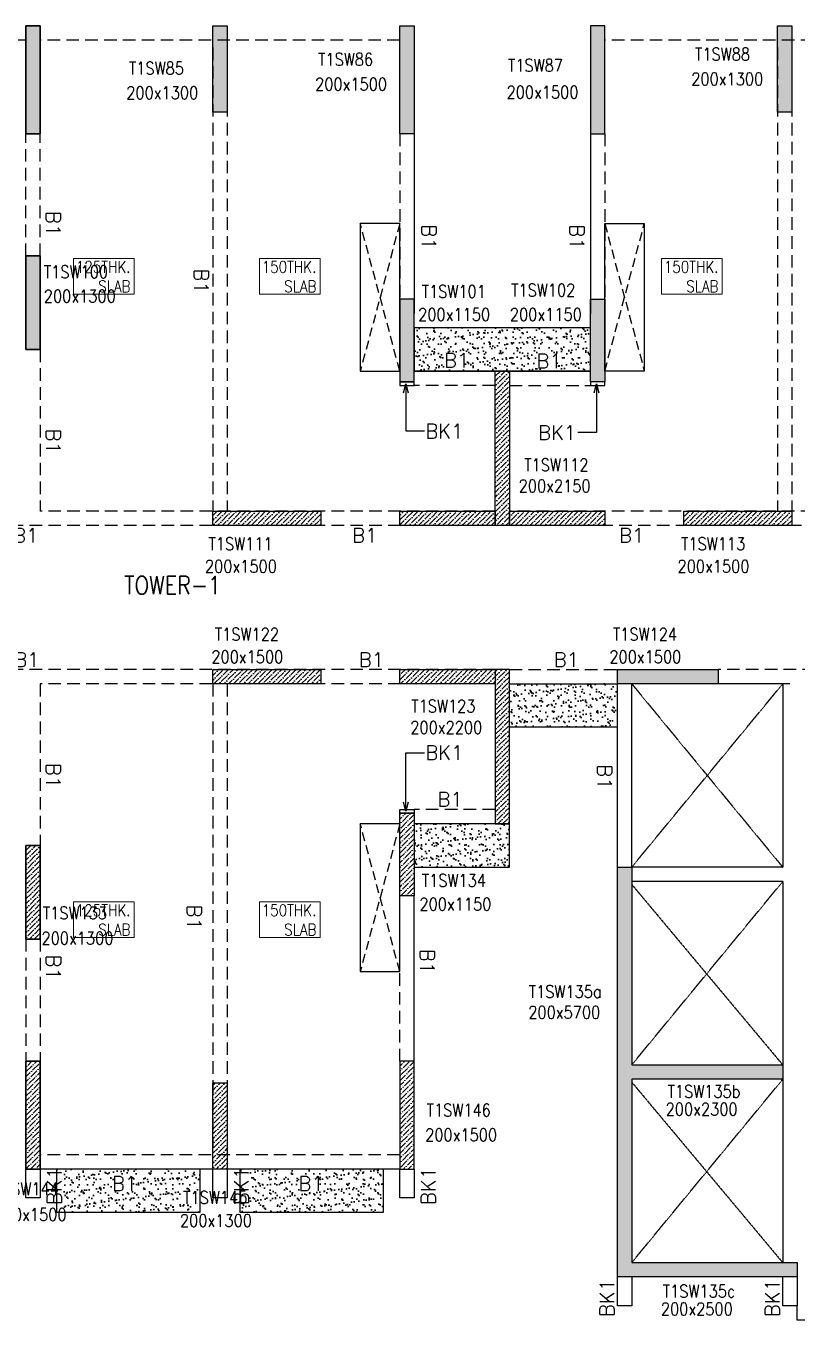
# Model space of a CAD drawing. Header units: millimetres. Extents: x 1078357 to 2594950, y -5122486 to -4636555.
# Drawn here: x 2341123 to 2351848, y -4665825 to -4647825 of the extents above; entities that cross this region are included whole.
import ezdxf

# ---------------------------------------------------------------- set-up
doc = ezdxf.new("R2010")
doc.units = ezdxf.units.MM
for name, pattern in [('CONTINOUS', [0]), ('HIDDEN', [0.375, 0.25, -0.125]), ('New Retail block$0$CONTINOUS', [0])]:
    doc.linetypes.add(name, pattern=pattern)
doc.layers.get('0').update_dxf_attribs({"lineweight": 0})
for name, color, linetype, lineweight in [('A-_ANOTDIMA_D-', 6, 'Continuous', 13), ('COL. NO.', 30, 'Continuous', 25), ('COL. SIZE', 7, 'Continuous', 25), ('HATCH', 8, 'Continuous', 30), ('SLAB THK.', 6, 'Continuous', 0)]:
    doc.layers.add(name, color=color, linetype=linetype, lineweight=lineweight)
for name, color, linetype in [('DROP SLAB', 8, 'Continuous'), ('NON STR. RCC WALL', 6, 'Continuous'), ('S-BEAM', 3, 'HIDDEN'), ('S-BEAM NO.', 6, 'Continuous'), ('S-COLUM_STOP', 12, 'Continuous'), ('S-COLUMN', 1, 'Continuous'), ('S-CUTOUT', 8, 'HIDDEN'), ('S-SLAB-PROJECTION', 54, 'New Retail block$0$CONTINOUS'), ('TEXT', 7, 'Continuous')]:
    doc.layers.add(name, color=color, linetype=linetype)
doc.styles.add('Roman', font='romans')
doc.styles.add('ROMANS', font='romans.shx', dxfattribs={"width": 0.85})
doc.dimstyles.new('HARESH', dxfattribs={"dimtxt": 150, "dimasz": 75, "dimexe": 0, "dimexo": 0, "dimgap": 25, "dimtad": 1, "dimdec": 0, "dimdsep": 46, "dimtxsty": 'Roman', "dimblk": 'OBLIQUE', "dimcen": 225, "dimdle": 25, "dimclrd": 2, "dimclre": 2, "dimclrt": 7, "dimadec": 8, "dimazin": 1, "dimtfac": 1, "dimtdec": 0, "dimtmove": 0, "dimatfit": 0, "dimfxl": 1, "dimlwd": -1, "dimlwe": -1, "dimarcsym": 0})
pattern_1 = [(45, (3275453.18, -9394779.674), (25.25697034, 92.60889125), [119.0625, -23.8125, 0, -23.8125])]
pattern_2 = [(45, (3275553.18, -9394779.674), (25.25697034, 92.60889125), [119.0625, -23.8125, 0, -23.8125])]
pattern_3 = [(45, (3238950.164, -9363849.92), (25.25697034, 92.60889125), [119.0625, -23.8125, 0, -23.8125])]

# ---------------------------------------------------------------- blocks, each defined once
blk = doc.blocks.new('_Oblique')
at = {"color": 0, "linetype": 'ByBlock', "lineweight": -2}
blk.add_line((-0.5, -0.5), (0.5, 0.5), dxfattribs=at)
blk = doc.blocks.new('G$CD63B60BD')
at = {"layer": 'COL. NO.', "linetype": 'Continuous', "style": 'ROMANS', "width": 0.85}
for s, p in [('T1SW86', (61839, 15347, -320)), ('T1SW88', (67080, 15420, -320)), ('T1SW85', (59208, 15224, -320)), ('T1SW87', (64479, 15264, -320)), ('T1SW100', (58025, 12391, -320)), ('T1SW101', (63279, 12120, -320)), ('T1SW102', (64523, 12138, -320)), ('T1SW112', (64706, 9707, -320)), ('T1SW111', (60314, 8609, -320)), ('T1SW113', (66886, 8609, -320)), ('T1SW122', (60403, 7351, -320)), ('T1SW124', (65938, 7351, -320)), ('T1SW123', (63135, 6352, -320)), ('T1SW134', (63281, 3927, -320)), ('T1SW133', (58011, 3475, -320)), ('T1SW135a', (64768, 2381, -641)), ('T1SW135b', (66699, 993, -320)), ('T1SW146', (63348, 733, -320)), ('T1SW144', (57341, -360, -320)), ('T1SW145', (59962, -482, -320)), ('T1SW135c', (66632, -1785, -320))]:
    blk.add_text(s, height=175, dxfattribs=at).set_placement(p)
at = {"layer": 'COL. SIZE', "linetype": 'Continuous', "style": 'ROMANS', "width": 0.85}
for s, p in [('200x1500', (61797, 15001, -320)), ('200x1300', (67028, 15074, -320)), ('200x1300', (59171, 14883, -320)), ('200x1500', (64459, 14890, -320)), ('200x1300', (58024, 12054, -320)), ('200x1150', (63230, 11799, -320)), ('200x1150', (64505, 11799, -320)), ('200x2150', (64628, 9413, -320)), ('200x1500', (60265, 8296, -320)), ('200x1500', (66837, 8296, -320)), ('200x1500', (60354, 7037, -320)), ('200x1500', (65889, 7037, -320)), ('200x2200', (63121, 6056, -320)), ('200x1150', (63248, 3599, -320)), ('200x1300', (57992, 3123, -320)), ('200x5700', (64762, 2093, -641)), ('200x2300', (66672, 745, -320)), ('200x1500', (63327, 388, -320)), ('200x1500', (57340, -720, -320)), ('200x1300', (59918, -804, -320)), ('200x2500', (66605, -2033, -320))]:
    blk.add_text(s, height=175, dxfattribs=at).set_placement(p)

msp = doc.modelspace()

# ---------------------------------------------------------------- hatches: boundary and pattern name
at = {"ltscale": 700}
h = msp.add_hatch(dxfattribs=at)
h.set_pattern_fill('ANSI36', color=8, scale=15)
h.set_pattern_definition(pattern_3)
h.paths.add_polyline_path([(2346322.7, -4658775.2), (2346522.7, -4658775.2), (2346522.7, -4659925.2), (2346322.7, -4659925.2)])
h = msp.add_hatch(dxfattribs=at)
h.set_pattern_fill('ANSI36', color=8, scale=15)
h.set_pattern_definition(pattern_3)
h.paths.add_polyline_path([(2341122.7, -4663725.2), (2341322.7, -4663725.2), (2341322.7, -4662225.1), (2341122.7, -4662225.1)])
h = msp.add_hatch(dxfattribs=at)
h.set_pattern_fill('ANSI36', color=8, scale=15)
h.set_pattern_definition(pattern_3)
h.paths.add_polyline_path([(2341322.7, -4663725.2), (2341122.7, -4663725.2), (2341122.7, -4662225.1), (2341322.7, -4662225.1)])
h = msp.add_hatch(dxfattribs=at)
h.set_pattern_fill('ANSI36', color=8, scale=15)
h.set_pattern_definition(pattern_3)
h.paths.add_polyline_path([(2346322.7, -4663725.2), (2346522.7, -4663725.2), (2346522.7, -4662225.1), (2346322.7, -4662225.1)])
at = {"layer": 'HATCH'}
h = msp.add_hatch(dxfattribs=at)
h.set_pattern_fill('AR-SAND', color=8, scale=3, angle=179.97015)
h.set_pattern_definition([(37.4701541, (-1701385.51, 14023764.33), (-4.72361136, 146.8264517), [0, -115.824, 0, -129.54, 0, -123.825]), (7.4701541, (-1701385.5, 14023764.33), (134.9689868, 214.9772528), [0, -62.484, 0, -104.394, 0, -40.005]), (327.4701541, (-1701479.23, 14023764.38), (237.2979035, 0.3075449), [0, -38.1, 0, -137.16, 0, -179.07]), (317.4701541, (-1701479.23, 14023764.38), (229.1017424, 66.759465), [0, -19.05, 0, -89.916, 0, -102.87])])
h.paths.add_polyline_path([(2348972.7, -4652025.1), (2346522.7, -4652025.1), (2346522.7, -4652625.1), (2348972.7, -4652625.1)])
h = msp.add_hatch(dxfattribs=at)
h.set_pattern_fill('AR-SAND', color=8, scale=3, angle=179.97015)
h.set_pattern_definition([(37.4701541, (-1694335.5, 14025714.22), (-4.72361136, 146.8264517), [0, -115.824, 0, -129.54, 0, -123.825]), (7.4701541, (-1694335.5, 14025714.22), (134.9689868, 214.9772528), [0, -62.484, 0, -104.394, 0, -40.005]), (327.4701541, (-1694429.22, 14025714.27), (237.2979035, 0.3075449), [0, -38.1, 0, -137.16, 0, -179.07]), (317.4701541, (-1694429.22, 14025714.27), (229.1017424, 66.759465), [0, -19.05, 0, -89.916, 0, -102.87])])
h.paths.add_polyline_path([(2349347.7, -4656975), (2347847.8, -4656975), (2347847.8, -4657575.2), (2349347.7, -4657575.2)])
h = msp.add_hatch(dxfattribs=at)
h.set_pattern_fill('AR-SAND', color=8, scale=3, angle=179.97015)
h.set_pattern_definition([(37.4701541, (-1706685.51, 14023764.3), (-4.72361136, 146.8264517), [0, -115.824, 0, -129.54, 0, -123.825]), (7.4701541, (-1706685.51, 14023764.3), (134.9689868, 214.9772528), [0, -62.484, 0, -104.394, 0, -40.005]), (327.4701541, (-1706779.24, 14023764.35), (237.2979035, 0.3075449), [0, -38.1, 0, -137.16, 0, -179.07]), (317.4701541, (-1706779.24, 14023764.35), (229.1017424, 66.759465), [0, -19.05, 0, -89.916, 0, -102.87])])
h.paths.add_polyline_path([(2347847.7, -4658925.1), (2346522.7, -4658925.1), (2346522.7, -4659525.1), (2347847.7, -4659525.1)])
h = msp.add_hatch(dxfattribs=at)
h.set_pattern_fill('AR-SAND', color=8, scale=3, angle=179.97015)
h.set_pattern_definition([(37.47015413, (-2789535.23, 18707783.49), (-4.72361136, 146.8264517), [0, -115.824, 0, -129.54, 0, -123.825]), (7.4701541, (-2789535.23, 18707783.49), (134.9689868, 214.9772528), [0, -62.484, 0, -104.394, 0, -40.005]), (327.4701541, (-2789628.95, 18707783.54), (237.2979035, 0.3075449), [0, -38.1, 0, -137.16, 0, -179.07]), (317.4701541, (-2789628.95, 18707783.54), (229.1017424, 66.759465), [0, -19.05, 0, -89.916, 0, -102.87])])
h.paths.add_polyline_path([(2343547.8, -4663725.1), (2341547.8, -4663725.1), (2341547.8, -4664325.1), (2343547.8, -4664325.1)])
h = msp.add_hatch(dxfattribs=at)
h.set_pattern_fill('AR-SAND', color=8, scale=3, angle=179.97015)
h.set_pattern_definition([(37.47015413, (-2792085.23, 18707783.49), (-4.72361136, 146.8264517), [0, -115.824, 0, -129.54, 0, -123.825]), (7.4701541, (-2792085.23, 18707783.49), (134.9689868, 214.9772528), [0, -62.484, 0, -104.394, 0, -40.005]), (327.4701541, (-2792178.95, 18707783.54), (237.2979035, 0.3075449), [0, -38.1, 0, -137.16, 0, -179.07]), (317.4701541, (-2792178.95, 18707783.54), (229.1017424, 66.759465), [0, -19.05, 0, -89.916, 0, -102.87])])
h.paths.add_polyline_path([(2346097.8, -4663725.1), (2344097.8, -4663725.1), (2344097.8, -4664325.1), (2346097.8, -4664325.1)])
at = {"layer": 'S-COLUM_STOP', "ltscale": 700}
h = msp.add_hatch(dxfattribs=at)
h.set_pattern_fill('ANSI36', color=256, scale=15)
h.set_pattern_definition(pattern_1)
h.paths.add_polyline_path([(2347647.7, -4652625.2), (2347847.7, -4652625.2), (2347847.7, -4654775.2), (2347647.7, -4654775.2)])
h = msp.add_hatch(dxfattribs=at)
h.set_pattern_fill('ANSI36', color=256, scale=15)
h.set_pattern_definition(pattern_2)
h.paths.add_polyline_path([(2343722.8, -4654575.1), (2343722.8, -4654775.1), (2345222.8, -4654775.1), (2345222.8, -4654575.1)])
h = msp.add_hatch(dxfattribs=at)
h.set_pattern_fill('ANSI36', color=256, scale=15)
h.set_pattern_definition(pattern_1)
h.paths.add_polyline_path([(2347647.7, -4654575.2), (2347647.7, -4654775.2), (2346322.7, -4654775.2), (2346322.7, -4654575.2)])
h = msp.add_hatch(dxfattribs=at)
h.set_pattern_fill('ANSI36', color=256, scale=15)
h.set_pattern_definition(pattern_1)
h.paths.add_polyline_path([(2349172.7, -4654575.2), (2349172.7, -4654775.2), (2347847.7, -4654775.2), (2347847.7, -4654575.2)])
h = msp.add_hatch(dxfattribs=at)
h.set_pattern_fill('ANSI36', color=256, scale=15)
h.set_pattern_definition([(45, (3275453.18, -9394779.674), (25.25697034, 92.60889125), [119.0625, -23.8125, 0, -23.8125])])
h.paths.add_polyline_path([(2350272.8, -4654575.1), (2350272.8, -4654775.1), (2351772.8, -4654775.1), (2351772.8, -4654575.1)])
h = msp.add_hatch(dxfattribs=at)
h.set_pattern_fill('ANSI36', color=256, scale=15)
h.set_pattern_definition(pattern_2)
h.paths.add_polyline_path([(2343722.8, -4656775.1), (2343722.8, -4656975.1), (2345222.8, -4656975.1), (2345222.8, -4656775.1)])
h = msp.add_hatch(dxfattribs=at)
h.set_pattern_fill('ANSI36', color=256, scale=15)
h.set_pattern_definition(pattern_1)
h.paths.add_polyline_path([(2347647.7, -4656775.2), (2347647.7, -4656975.2), (2346322.7, -4656975.2), (2346322.7, -4656775.2)])
h = msp.add_hatch(dxfattribs=at)
h.set_pattern_fill('ANSI36', color=256, scale=15)
h.set_pattern_definition(pattern_1)
h.paths.add_polyline_path([(2347647.7, -4658925.2), (2347847.7, -4658925.2), (2347847.7, -4656775.2), (2347647.7, -4656775.2)])
h = msp.add_hatch(dxfattribs=at)
h.set_pattern_fill('ANSI36', color=256, scale=15)
h.set_pattern_definition([(45, (3288925.164, -9375249.92), (25.25697034, 92.60889125), [119.0625, -23.8125, 0, -23.8125])])
h.paths.add_polyline_path([(2341122.7, -4659225.1), (2341122.7, -4660525.1), (2341322.7, -4660525.1), (2341322.7, -4659225.1)])
h = msp.add_hatch(dxfattribs=at)
h.set_pattern_fill('ANSI36', color=256, scale=15)
h.set_pattern_definition([(45, (3291525.155, -9378449.98), (25.25697034, 92.60889125), [119.0625, -23.8125, 0, -23.8125])])
h.paths.add_polyline_path([(2343922.7, -4662525.1), (2343922.7, -4663725.2), (2343722.7, -4663725.2), (2343722.7, -4662525.1)])
at = {"layer": 'S-COLUMN', "lineweight": 25, "extrusion": (1.00316e-06, 1.91639e-11, 1)}
h = msp.add_hatch(color=1, dxfattribs=at)
h.dxf.hatch_style = 1
h.paths.add_polyline_path([(2341322.8, -4647825.2), (2341122.8, -4647825.2), (2341122.8, -4649325.1), (2341322.8, -4649325.1)])
at = {"layer": 'S-COLUMN', "lineweight": 25}
h = msp.add_hatch(color=1, dxfattribs=at)
h.dxf.hatch_style = 1
h.paths.add_polyline_path([(2343722.8, -4649025.2), (2343922.8, -4649025.2), (2343922.8, -4647825.2), (2343722.8, -4647825.2)])
at = {"layer": 'S-COLUMN', "lineweight": 25, "extrusion": (-1.00316e-06, 2.11765e-11, 1)}
h = msp.add_hatch(color=1, dxfattribs=at)
h.dxf.hatch_style = 1
h.paths.add_polyline_path([(2346322.8, -4647825.2), (2346522.8, -4647825.2), (2346522.8, -4649325.1), (2346322.8, -4649325.1)])
at = {"layer": 'S-COLUMN', "lineweight": 25, "extrusion": (1.00316e-06, 1.91639e-11, 1)}
h = msp.add_hatch(color=1, dxfattribs=at)
h.dxf.hatch_style = 1
h.paths.add_polyline_path([(2349172.8, -4647825.2), (2348972.8, -4647825.2), (2348972.8, -4649325.1), (2349172.8, -4649325.1)])
at = {"layer": 'S-COLUMN', "lineweight": 25}
h = msp.add_hatch(color=1, dxfattribs=at)
h.dxf.hatch_style = 1
h.paths.add_polyline_path([(2351572.8, -4649025.2), (2351772.8, -4649025.2), (2351772.8, -4647825.2), (2351572.8, -4647825.2)])
at = {"layer": 'S-COLUMN', "lineweight": 25, "extrusion": (1.00316e-06, 1.91639e-11, 1)}
h = msp.add_hatch(color=1, dxfattribs=at)
h.dxf.hatch_style = 1
h.paths.add_polyline_path([(2341322.7, -4652325.1), (2341122.7, -4652325.1), (2341122.7, -4651025.1), (2341322.7, -4651025.1)])
at = {"layer": 'S-COLUMN', "lineweight": 25, "extrusion": (-1.00316e-06, 2.11765e-11, 1)}
h = msp.add_hatch(color=1, dxfattribs=at)
h.dxf.hatch_style = 1
h.paths.add_polyline_path([(2346322.7, -4652775.2), (2346522.7, -4652775.2), (2346522.7, -4651625.2), (2346322.7, -4651625.2)])
at = {"layer": 'S-COLUMN', "lineweight": 25, "extrusion": (1.00316e-06, 1.91639e-11, 1)}
h = msp.add_hatch(color=1, dxfattribs=at)
h.dxf.hatch_style = 1
h.paths.add_polyline_path([(2349172.7, -4652775.2), (2348972.7, -4652775.2), (2348972.7, -4651625.2), (2349172.7, -4651625.2)])
at = {"layer": 'S-COLUMN', "lineweight": 25}
h = msp.add_hatch(color=1, dxfattribs=at)
h.dxf.hatch_style = 1
h.paths.add_polyline_path([(2350747.8, -4656775.2), (2350747.8, -4656975.2), (2349347.8, -4656975.2), (2349347.8, -4656775.2)])
h = msp.add_hatch(color=1, dxfattribs=at)
h.dxf.hatch_style = 1
h.paths.add_polyline_path([(2351647.8, -4662275.2), (2351647.8, -4662475.2), (2349547.7, -4662475.2), (2349547.7, -4665025.2), (2351847.8, -4665025.2), (2351847.8, -4665225.2), (2349347.7, -4665225.2), (2349347.8, -4659525.2), (2349547.8, -4659525.2), (2349547.7, -4662275.2)])

# ---------------------------------------------------------------- linework, layer by layer
at = {"layer": 'DROP SLAB', "color": 3, "linetype": 'CONTINOUS', "ltscale": 500, "elevation": 0}
for points in [[(2346322.8, -4650575.2), (2345772.8, -4650575.2), (2345772.8, -4652625.2), (2346322.8, -4652625.2)], [(2349172.8, -4650575.2), (2349722.8, -4650575.2), (2349722.8, -4652625.2), (2349172.8, -4652625.2)], [(2346322.8, -4658925.2), (2345772.8, -4658925.2), (2345772.8, -4660975.2), (2346322.8, -4660975.2)]]:
    msp.add_lwpolyline(points, close=True, dxfattribs=at)
at = {"layer": 'NON STR. RCC WALL', "elevation": 0}
for points in [[(2347847.7, -4654775.2), (2347647.7, -4654775.2), (2347647.7, -4652625.2), (2347847.7, -4652625.2)], [(2347647.7, -4654575.2), (2347647.7, -4654775.2), (2346322.7, -4654775.2), (2346322.7, -4654575.2)], [(2349172.7, -4654575.2), (2349172.7, -4654775.2), (2347847.7, -4654775.2), (2347847.7, -4654575.2)], [(2347647.7, -4656775.2), (2347647.7, -4656975.2), (2346322.7, -4656975.2), (2346322.7, -4656775.2)]]:
    msp.add_lwpolyline(points, close=True, dxfattribs=at)
at = {"layer": 'S-BEAM', "linetype": 'HIDDEN', "ltscale": 700}
for p, q in [((2341122.7, -4648025.1, 0), (2336122.8, -4648025.1, 0)), ((2346322.7, -4648025.1, 0), (2341322.7, -4648025.1, 0)), ((2343722.7, -4648125.2, 0), (2343722.7, -4654575, 0)), ((2343922.7, -4648125.2, 0), (2343922.7, -4654575, 0)), ((2354172.8, -4648025.1, 0), (2349172.7, -4648025.1, 0)), ((2351572.7, -4648125.2, 0), (2351572.7, -4654575, 0)), ((2351772.7, -4648125.2, 0), (2351772.7, -4654575, 0)), ((2341122.7, -4651025.1, 0), (2341122.7, -4649325.1, 0)), ((2341322.7, -4651025.1, 0), (2341322.7, -4649325.1, 0)), ((2346322.7, -4649325.1, 0), (2346322.7, -4651825.1, 0)), ((2349172.7, -4649325.1, 0), (2349172.7, -4651825.1, 0)), ((2341322.7, -4652325.2, 0), (2341322.7, -4654575.1, 0)), ((2347647.7, -4652825.1, 0), (2346522.7, -4652825.1, 0)), ((2347847.7, -4652825.1, 0), (2348972.8, -4652825.1, 0)), ((2347647.7, -4654575, 0), (2341322.7, -4654575, 0)), ((2354172.7, -4654575, 0), (2347847.7, -4654575, 0)), ((2347647.7, -4654775, 0), (2335447.7, -4654775, 0)), ((2360047.8, -4654775, 0), (2347847.7, -4654775, 0)), ((2347647.7, -4656775.1, 0), (2335447.7, -4656775.1, 0)), ((2347847.7, -4656775.1, 0), (2349347.7, -4656775.1, 0)), ((2355247.8, -4656775.1, 0), (2350747.8, -4656775.1, 0)), ((2347647.7, -4656975.1, 0), (2341322.7, -4656975.1, 0)), ((2341322.7, -4656975.1, 0), (2341322.7, -4659225.1, 0)), ((2343722.7, -4656975.1, 0), (2343722.7, -4663425.1, 0)), ((2343922.7, -4656975.1, 0), (2343922.7, -4663425.1, 0)), ((2347647.7, -4658725.1, 0), (2346522.7, -4658725.1, 0)), ((2346322.7, -4662225.1, 0), (2346322.7, -4659925.1, 0)), ((2341122.7, -4660525.1, 0), (2341122.8, -4662225.1, 0)), ((2341322.7, -4660525.1, 0), (2341322.7, -4662225.1, 0)), ((2346322.7, -4663525.1, 0), (2341322.7, -4663525.1, 0))]:
    msp.add_line(p, q, dxfattribs=at)
at = {"layer": 'S-BEAM', "linetype": 'CONTINOUS', "ltscale": 700}
for p, q in [((2346522.7, -4649325.1, 0), (2346522.7, -4651825.1, 0)), ((2348972.7, -4649325.1, 0), (2348972.7, -4651825.1, 0)), ((2348972.7, -4652625.1, 0), (2346522.7, -4652625.1, 0)), ((2347847.7, -4656975.1, 0), (2349347.7, -4656975.1, 0)), ((2349347.7, -4659525.1, 0), (2349347.7, -4656975.1, 0)), ((2349547.7, -4659525.1, 0), (2349547.7, -4656975.1, 0)), ((2351647.7, -4656975.1, 0), (2350747.8, -4656975.1, 0)), ((2351747.8, -4656975.1, 0), (2350947.8, -4656975.1, 0)), ((2351647.7, -4656975.1, 0), (2351647.7, -4659525.1, 0)), ((2351647.7, -4659525.1, 0), (2349547.7, -4659525.1, 0)), ((2351647.7, -4659725.1, 0), (2349547.7, -4659725.1, 0)), ((2351647.7, -4659725.1, 0), (2351647.7, -4662275.1, 0)), ((2346522.7, -4662225.1, 0), (2346522.7, -4659925.1, 0)), ((2351647.7, -4662475.1, 0), (2351647.7, -4665025.1, 0)), ((2341122.7, -4664125.1, 0), (2341122.7, -4663725.1, 0)), ((2346322.7, -4663725.1, 0), (2341322.7, -4663725.1, 0)), ((2341322.7, -4663725.1, 0), (2341322.7, -4664125.1, 0)), ((2343722.7, -4664125.1, 0), (2343722.7, -4663725.1, 0)), ((2343922.7, -4663725.1, 0), (2343922.7, -4664125.1, 0)), ((2346322.7, -4664125.1, 0), (2346322.7, -4663725.1, 0)), ((2346522.7, -4663725.1, 0), (2346522.7, -4664125.1, 0)), ((2341322.7, -4664125.1, 0), (2341122.7, -4664125.1, 0)), ((2343922.7, -4664125.1, 0), (2343722.7, -4664125.1, 0)), ((2346522.7, -4664125.1, 0), (2346322.7, -4664125.1, 0)), ((2349347.7, -4665625.1, 0), (2349347.7, -4665225.1, 0)), ((2349547.7, -4665225.1, 0), (2349547.7, -4665625.1, 0)), ((2351647.7, -4665625.1, 0), (2351647.7, -4665225.1, 0)), ((2351847.7, -4665225.1, 0), (2351847.7, -4665625.1, 0)), ((2349547.7, -4665625.1, 0), (2349347.7, -4665625.1, 0)), ((2351847.7, -4665625.1, 0), (2351647.7, -4665625.1, 0))]:
    msp.add_line(p, q, dxfattribs=at)
at = {"layer": 'S-BEAM', "linetype": 'Continuous', "ltscale": 700}
msp.add_line((2347847.7, -4658925.1, 0), (2346522.7, -4658925.1, 0), dxfattribs=at)
at = {"layer": 'S-BEAM', "linetype": 'Continuous', "ltscale": 700, "elevation": 0}
for points in [[(2346522.8, -4652775.2), (2346322.8, -4652775.2), (2346322.8, -4652825.3), (2346522.8, -4652825.3)], [(2349172.8, -4652775.2), (2348972.8, -4652775.2), (2348972.8, -4652825.3), (2349172.8, -4652825.3)], [(2346522.8, -4658775.2), (2346322.8, -4658775.2), (2346322.8, -4658725), (2346522.8, -4658725)]]:
    msp.add_lwpolyline(points, close=True, dxfattribs=at)
at = {"layer": 'S-COLUM_STOP', "lineweight": 25, "elevation": 0}
for points in [[(2347647.7, -4652625.2), (2347847.7, -4652625.2), (2347847.7, -4654775.2), (2347647.7, -4654775.2)], [(2343722.8, -4654575.1), (2345222.8, -4654575.1), (2345222.8, -4654775.1), (2343722.8, -4654775.1)], [(2350272.8, -4654575.1), (2351772.8, -4654575.1), (2351772.8, -4654775.1), (2350272.8, -4654775.1)], [(2343722.8, -4656775.1), (2345222.8, -4656775.1), (2345222.8, -4656975.1), (2343722.8, -4656975.1)], [(2347647.7, -4658925.2), (2347847.7, -4658925.2), (2347847.7, -4656775.2), (2347647.7, -4656775.2)], [(2343722.7, -4662525.3), (2343922.7, -4662525.3), (2343922.7, -4663725.2), (2343722.7, -4663725.2)]]:
    msp.add_lwpolyline(points, close=True, dxfattribs=at)
at = {"layer": 'S-COLUM_STOP', "lineweight": 25, "extrusion": (-1.00316e-06, -1.91639e-11, 1), "elevation": -2.3}
for points in [[(2346322.7, -4658775.2), (2346522.7, -4658775.2), (2346522.7, -4659925.2), (2346322.7, -4659925.2)], [(2341122.7, -4659225.1), (2341322.7, -4659225.1), (2341322.7, -4660525.1), (2341122.7, -4660525.1)], [(2341122.7, -4663725.2), (2341322.7, -4663725.2), (2341322.7, -4662225.1), (2341122.7, -4662225.1)], [(2346322.7, -4663725.2), (2346522.7, -4663725.2), (2346522.7, -4662225.1), (2346322.7, -4662225.1)]]:
    msp.add_lwpolyline(points, close=True, dxfattribs=at)
at = {"layer": 'S-COLUM_STOP', "lineweight": 25, "extrusion": (1.00316e-06, -2.11765e-11, 1), "elevation": 2.3}
for points in [[(2341322.7, -4659225.1), (2341122.7, -4659225.1), (2341122.7, -4660525.1), (2341322.7, -4660525.1)], [(2341322.7, -4663725.2), (2341122.7, -4663725.2), (2341122.7, -4662225.1), (2341322.7, -4662225.1)]]:
    msp.add_lwpolyline(points, close=True, dxfattribs=at)
at = {"layer": 'S-COLUMN', "color": 1, "lineweight": 25, "extrusion": (-1.00316e-06, 2.11765e-11, 1)}
for points, elevation in [([(2341122.8, -4647825.2), (2341322.8, -4647825.2), (2341322.8, -4649325.1), (2341122.8, -4649325.1)], -2.4), ([(2346322.8, -4647825.2), (2346522.8, -4647825.2), (2346522.8, -4649325.1), (2346322.8, -4649325.1)], -2.4), ([(2341122.7, -4652325.1), (2341322.7, -4652325.1), (2341322.7, -4651025.1), (2341122.7, -4651025.1)], -2.3), ([(2346322.7, -4652775.2), (2346522.7, -4652775.2), (2346522.7, -4651625.2), (2346322.7, -4651625.2)], -2.4)]:
    msp.add_lwpolyline(points, close=True, dxfattribs=dict(at, elevation=elevation))
at = {"layer": 'S-COLUMN', "color": 1, "lineweight": 25, "extrusion": (1.00316e-06, 1.91639e-11, 1)}
for points, elevation in [([(2341322.8, -4647825.2), (2341122.8, -4647825.2), (2341122.8, -4649325.1), (2341322.8, -4649325.1)], 2.3), ([(2349172.8, -4647825.2), (2348972.8, -4647825.2), (2348972.8, -4649325.1), (2349172.8, -4649325.1)], 2.4), ([(2341322.7, -4652325.1), (2341122.7, -4652325.1), (2341122.7, -4651025.1), (2341322.7, -4651025.1)], 2.3), ([(2349172.7, -4652775.2), (2348972.7, -4652775.2), (2348972.7, -4651625.2), (2349172.7, -4651625.2)], 2.4)]:
    msp.add_lwpolyline(points, close=True, dxfattribs=dict(at, elevation=elevation))
at = {"layer": 'S-COLUMN', "color": 1, "lineweight": 25, "elevation": 0}
for points in [[(2343722.8, -4647825.2), (2343922.8, -4647825.2), (2343922.8, -4649025.2), (2343722.8, -4649025.2)], [(2351572.8, -4647825.2), (2351772.8, -4647825.2), (2351772.8, -4649025.2), (2351572.8, -4649025.2)], [(2350747.8, -4656775.2), (2350747.8, -4656975.2), (2349347.8, -4656975.2), (2349347.8, -4656775.2)], [(2351647.8, -4662275.2), (2351647.8, -4662475.2), (2349547.7, -4662475.2), (2349547.7, -4665025.2), (2351847.8, -4665025.2), (2351847.8, -4665225.2), (2349347.7, -4665225.2), (2349347.8, -4659525.2), (2349547.8, -4659525.2), (2349547.7, -4662275.2)]]:
    msp.add_lwpolyline(points, close=True, dxfattribs=at)
at = {"layer": 'S-CUTOUT', "ltscale": 500}
for p, q in [((2346322.8, -4650575.2, 0), (2345772.8, -4652625.2, 0)), ((2346322.8, -4652625.2, 0), (2345772.8, -4650575.2, 0)), ((2349172.8, -4650575.2, 0), (2349722.8, -4652625.2, 0)), ((2349172.8, -4652625.2, 0), (2349722.8, -4650575.2, 0)), ((2346322.8, -4658925.2, 0), (2345772.8, -4660975.2, 0)), ((2346322.8, -4660975.2, 0), (2345772.8, -4658925.2, 0))]:
    msp.add_line(p, q, dxfattribs=at)
at = {"layer": 'S-CUTOUT', "elevation": 0}
for points in [[(2349547.8, -4659525.2), (2351647.8, -4656975.2)], [(2349547.8, -4656975.2), (2351647.8, -4659525.2)], [(2349547.8, -4662275.2), (2351647.8, -4659725.2)], [(2349547.8, -4659765.1), (2351647.8, -4662275.2)], [(2349547.8, -4665025.2), (2351647.8, -4662475.2)], [(2349547.8, -4662515.1), (2351647.8, -4665025.2)]]:
    msp.add_lwpolyline(points, dxfattribs=at)
at = {"layer": 'S-SLAB-PROJECTION'}
for p, q in [((2347847.7, -4657575.1, 0), (2349347.7, -4657575.1, 0)), ((2347847.7, -4657575.1, 0), (2349347.7, -4657575.1, 0)), ((2351847.7, -4665825.1, 0), (2351847.7, -4665625.1, 0)), ((2354247.7, -4665825.1, 0), (2351847.7, -4665825.1, 0))]:
    msp.add_line(p, q, dxfattribs=at)
at = {"layer": 'S-SLAB-PROJECTION', "elevation": 0}
for points in [[(2348972.7, -4652025.1), (2346522.7, -4652025.1), (2346522.7, -4652625.1), (2348972.7, -4652625.1)], [(2347847.7, -4658925.1), (2346522.7, -4658925.1), (2346522.7, -4659525.1), (2347847.7, -4659525.1)], [(2343547.8, -4663725.1), (2341547.8, -4663725.1), (2341547.8, -4664325.1), (2343547.8, -4664325.1)], [(2346097.8, -4663725.1), (2344097.8, -4663725.1), (2344097.8, -4664325.1), (2346097.8, -4664325.1)]]:
    msp.add_lwpolyline(points, close=True, dxfattribs=at)
at = {"layer": 'SLAB THK.', "elevation": 0}
for points in [[(2342629.1, -4651062), (2341784.2, -4651062), (2341784.2, -4651557.8), (2342629.1, -4651557.8)], [(2345214.1, -4651062), (2344369.2, -4651062), (2344369.2, -4651557.8), (2345214.1, -4651557.8)], [(2350806.1, -4651062), (2349961.2, -4651062), (2349961.2, -4651557.8), (2350806.1, -4651557.8)], [(2342629.1, -4660010), (2341784.2, -4660010), (2341784.2, -4660505.9), (2342629.1, -4660505.9)], [(2345214.1, -4660010), (2344369.2, -4660010), (2344369.2, -4660505.9), (2345214.1, -4660505.9)]]:
    msp.add_lwpolyline(points, close=True, dxfattribs=at)

# ---------------------------------------------------------------- block references
at = {"layer": 'A-_ANOTDIMA_D-', "color": 2, "ltscale": 700}
msp.add_blockref('G$CD63B60BD', (2283347.7, -4663725.1, 0), dxfattribs=at)

# ---------------------------------------------------------------- texts
at = {"layer": 'S-BEAM NO.', "linetype": 'HIDDEN', "ltscale": 500, "style": 'ROMANS'}
for rotation, p in [(269.99906, (2341405.9, -4650400.1, -2.7)), (269.99906, (2346629.2, -4650587.3, -2.7)), (269.99906, (2348686.7, -4650587.3, -2.7)), (269.99906, (2343460.7, -4651200.1, -2.7)), (269.99906, (2341405.9, -4653427.1, -2.7)), (359.99906, (2340945.3, -4655012.3, -2.7)), (359.99906, (2345659.8, -4655012.3, -2.7)), (359.99906, (2349371, -4655012.3, -2.7)), (0.00094, (2340960.1, -4656737.9, -2.7)), (0.00094, (2345753.1, -4656737.9, -2.7)), (0.00094, (2348462.2, -4656737.9, -2.7)), (269.99906, (2341405.9, -4658077, -2.7)), (269.99906, (2349073.3, -4658096.4, -2.7)), (269.99906, (2343364.1, -4660046.4, -2.7)), (269.99906, (2346606.6, -4660662, -2.7)), (269.99906, (2341406.6, -4660743.1, -2.7)), (0.00094, (2342318.9, -4664025.4, -2.7)), (0.00094, (2344912.6, -4664025.4, -2.7))]:
    msp.add_text('B1', height=200, rotation=rotation, dxfattribs=at).set_placement(p)
at = {"layer": 'S-BEAM NO.', "linetype": 'CONTINOUS', "ltscale": 700, "style": 'ROMANS'}
for s, rotation, p in [('B1', 359.99906, (2346936.9, -4652576.7, -2.7)), ('B1', 359.99906, (2348222.9, -4652585.6, -2.7)), ('BK1', 90, (2341618.4, -4664224.8, 50)), ('BK1', 90, (2344218.4, -4664224.8, 50)), ('BK1', 90, (2346818.4, -4664224.8, 50)), ('BK1', 90, (2349303.1, -4665782.4, 50)), ('BK1', 90, (2351603.1, -4665782.4, 50))]:
    msp.add_text(s, height=200, rotation=rotation, dxfattribs=at).set_placement(p)
at = {"layer": 'S-BEAM NO.', "linetype": 'Continuous', "ltscale": 700, "style": 'ROMANS'}
for rotation, p in [(359.99906, (2346675.9, -4653561.7, -2.7)), (0.00094, (2348243.9, -4653581.3, -2.7)), (0.00094, (2346675.9, -4658031.2, -2.7))]:
    msp.add_text('BK1', height=200, rotation=rotation, dxfattribs=at).set_placement(p)
at = {"layer": 'S-BEAM NO.', "linetype": 'HIDDEN', "ltscale": 700, "style": 'ROMANS'}
msp.add_text('B1', height=200, rotation=359.99906, dxfattribs=at).set_placement((2346846, -4658681.2, -2.7))
at = {"layer": 'SLAB THK.', "char_height": 162, "width": 162, "attachment_point": 9, "rotation": 359.99906, "style": 'ROMANS'}
for s, insert in [('125THK.\\PSLAB', (2342578.1, -4651528.1, 0.1)), ('150THK.\\PSLAB', (2345163.1, -4651528.1, 0.1)), ('150THK.\\PSLAB', (2350755.1, -4651528.1, 0.1)), ('125THK.\\PSLAB', (2342578.1, -4660476.2, 0.1)), ('150THK.\\PSLAB', (2345163.1, -4660476.2, 0.1))]:
    msp.add_mtext(s, dxfattribs=dict(at, insert=insert))
at = {"layer": 'TEXT', "color": 6, "insert": (2343837.3, -4655480, 0.1), "char_height": 250, "width": 162, "attachment_point": 3, "rotation": 0.00094, "style": 'ROMANS'}
msp.add_mtext('TOWER-1', dxfattribs=at)

# ---------------------------------------------------------------- leaders
at = {"layer": 'S-BEAM NO.', "linetype": 'Continuous', "ltscale": 700}
for points in [[(2346406.3, -4652805.5, 0), (2346406.3, -4653459.4, 0), (2346665.2, -4653459.4, 0)], [(2349056.3, -4652805.5, 0), (2349056.3, -4653479.1, 0), (2348797.5, -4653479.1, 0)], [(2346406.3, -4658744.8, 0), (2346406.3, -4657933.4, 0), (2346665.1, -4657933.4, 0)]]:
    msp.add_leader(points, dimstyle='HARESH', override={"dimasz": 125, "dimgap": 25, "dimtad": 0, "dimldrblk": 'Open30'}, dxfattribs=at)

doc.saveas('drawing.dxf')
